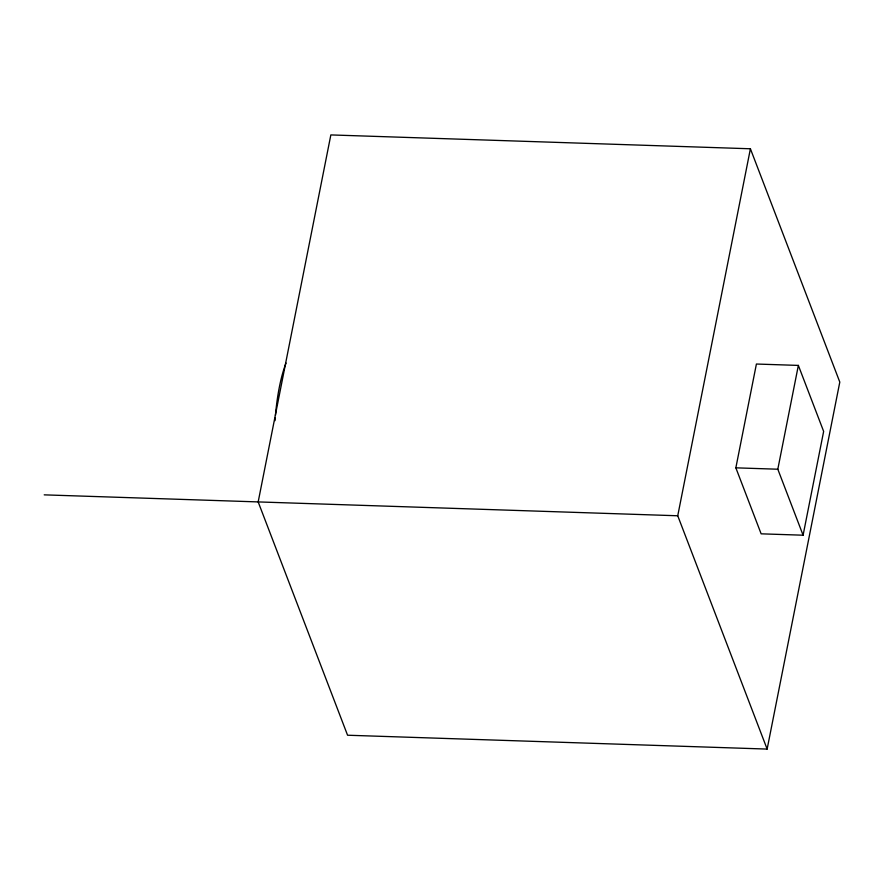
<?xml version="1.0" encoding="UTF-8"?>
<svg xmlns="http://www.w3.org/2000/svg" width="884" height="884" viewBox="0 0 884 884"><rect width="100%" height="100%" fill="white"/><g stroke="black" fill="none" stroke-linecap="round" stroke-linejoin="round"><path stroke-width="1.33" d="M767.135 749.079L677.741 515.77L750.405 148.777L330.848 134.921L258.172 501.913L347.567 735.223L767.135 749.079L839.8 382.087L750.405 148.777M735.853 467.835L756.406 364.031L798.362 365.412L823.645 431.403L803.092 535.207L761.135 533.826L735.853 467.835L777.809 469.216L803.092 535.207M777.809 469.216L798.362 365.412M44.2 494.852L677.741 515.77M275.023 420.662A87.019 22.873 -88.1 0 1 275.222 417.999M275.443 415.369A87.019 22.873 -88.1 0 1 286.051 363.092"/></g></svg>
